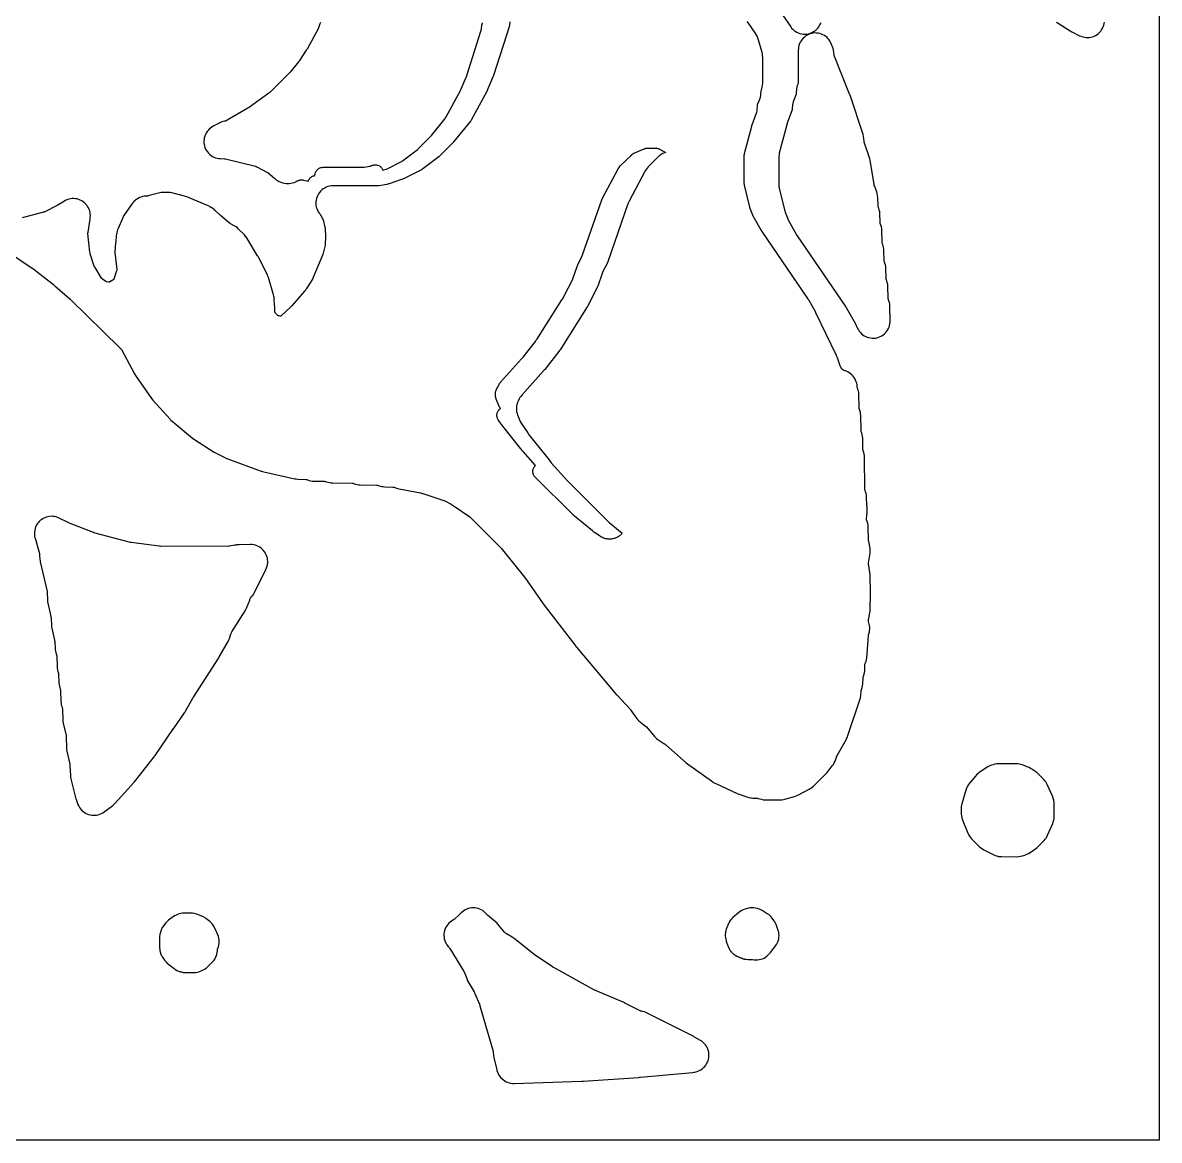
# Model space of a CAD drawing. Header units: millimetres. Extents: x 0 to 300, y 0 to 300.
# Drawn here: x 134.1 to 300, y 0 to 163.1 of the extents above; entities that cross this region are included whole.
import ezdxf

# ---------------------------------------------------------------- set-up
doc = ezdxf.new("R2010")
doc.units = ezdxf.units.MM
doc.layers.add('CUT', color=7, linetype='CONTINUOUS')

msp = doc.modelspace()

# ---------------------------------------------------------------- linework, layer by layer
at = {"layer": 'CUT'}
for points in [[(0.05, 299.97), (299.95, 299.97), (299.98, 299.97), (299.99, 299.97), (300, 299.97), (300, 299.96), (300, 299.95), (300, 299.92), (300, 0.05), (300, 0.02), (300, 0.01), (299.99, 0), (299.98, 0), (299.95, 0), (0.05, 0)], [(245.01, 164.23), (246.21, 162.51), (246.35, 162.31), (246.52, 162.14), (246.7, 161.98), (246.89, 161.84), (247.1, 161.71), (247.32, 161.61), (247.55, 161.53), (247.78, 161.48), (248.02, 161.44), (248.26, 161.43), (248.5, 161.44), (248.74, 161.48), (248.98, 161.53), (249.2, 161.61), (249.42, 161.72), (249.63, 161.84), (249.82, 161.98), (250.01, 162.14), (250.17, 162.32), (250.32, 162.51), (250.44, 162.71), (250.55, 162.93), (250.64, 163.15)], [(131.47, 130), (135.94, 126.97), (136.04, 126.9), (138.63, 124.87), (138.68, 124.83), (138.71, 124.81), (138.73, 124.79), (138.74, 124.78), (138.79, 124.74), (138.85, 124.68), (141, 122.8), (141.01, 122.8), (141.03, 122.78), (141.04, 122.77), (141.05, 122.77), (141.11, 122.71), (141.17, 122.66), (148.27, 115.68), (148.28, 115.67), (148.3, 115.65), (148.31, 115.64), (148.42, 115.54), (148.46, 115.51), (148.47, 115.51), (148.49, 115.49), (148.51, 115.47), (148.51, 115.46), (148.52, 115.46), (148.53, 115.45), (148.54, 115.42), (150.45, 111.87), (150.6, 111.63), (152.95, 108.26), (153.14, 108.02), (155.64, 105.22), (155.73, 105.12), (155.74, 105.11), (155.75, 105.1), (155.93, 104.94), (158.91, 102.48), (159.11, 102.33), (159.14, 102.31), (159.19, 102.28), (162.1, 100.43), (162.3, 100.31), (163.65, 99.62), (163.67, 99.61), (163.69, 99.6), (163.95, 99.49), (168.96, 97.66), (169.01, 97.64), (169.15, 97.59), (169.35, 97.54), (173.85, 96.55), (174.07, 96.51), (174.29, 96.49), (175.48, 96.44), (175.54, 96.44), (175.56, 96.44), (175.57, 96.44), (175.58, 96.43), (175.59, 96.43), (175.64, 96.41), (175.72, 96.37), (175.93, 96.3), (176.15, 96.25), (176.37, 96.21), (176.59, 96.2), (178.14, 96.17), (178.19, 96.17), (178.21, 96.17), (178.22, 96.16), (178.24, 96.16), (178.27, 96.15), (178.34, 96.13), (178.69, 96.03), (178.91, 95.98), (179.13, 95.94), (179.35, 95.93), (182.26, 95.89), (182.3, 95.89), (182.32, 95.89), (182.43, 95.86), (182.72, 95.77), (182.95, 95.71), (183.18, 95.67), (183.41, 95.66), (185.83, 95.62), (185.88, 95.62), (185.9, 95.62), (186.02, 95.58), (186.36, 95.48), (186.56, 95.43), (186.76, 95.4), (186.97, 95.38), (188.17, 95.33), (188.24, 95.33), (188.27, 95.33), (188.28, 95.33), (188.3, 95.32), (188.34, 95.31), (188.46, 95.25), (188.67, 95.16), (188.88, 95.1), (189.1, 95.05), (192.17, 94.51), (192.22, 94.5), (192.34, 94.46), (192.49, 94.41), (192.53, 94.4), (195.58, 93.37), (195.59, 93.37), (195.63, 93.35), (195.64, 93.35), (195.75, 93.31), (196.69, 92.84), (196.83, 92.75), (199.4, 90.99), (199.43, 90.96), (199.46, 90.93), (199.5, 90.9), (199.53, 90.86), (203.88, 86.51), (204, 86.37), (204.12, 86.24), (204.13, 86.23), (204.17, 86.19), (207.38, 82.2), (207.39, 82.19), (207.43, 82.12), (210.34, 77.97), (210.4, 77.89), (214.84, 72.1), (214.86, 72.07), (214.95, 71.96), (220.6, 65.23), (220.74, 65.07), (220.77, 65.04), (220.79, 65.02), (220.82, 65), (222.83, 62.87), (222.86, 62.83), (223.55, 61.79), (223.7, 61.59), (223.86, 61.4), (224.05, 61.23), (225.04, 60.43), (225.06, 60.42), (225.08, 60.39), (225.1, 60.37), (225.11, 60.37), (225.12, 60.35), (225.15, 60.32), (226.32, 58.95), (226.47, 58.78), (226.64, 58.63), (226.83, 58.49), (227.71, 57.9), (227.75, 57.88), (227.78, 57.86), (227.79, 57.86), (227.89, 57.79), (227.91, 57.78), (227.92, 57.77), (227.97, 57.73), (230.97, 55.1), (231.17, 54.95), (234.68, 52.44), (234.71, 52.41), (234.86, 52.31), (234.89, 52.28), (235.07, 52.16), (235.27, 52.06), (238.42, 50.6), (238.64, 50.51), (238.7, 50.49), (238.86, 50.44), (239.9, 50.08), (240.13, 50.02), (240.36, 49.98), (240.43, 49.97), (240.67, 49.94), (241.34, 49.91), (241.35, 49.91), (241.43, 49.9), (241.48, 49.9), (241.49, 49.9), (241.96, 49.76), (242.2, 49.7), (242.44, 49.67), (242.69, 49.66), (244.66, 49.68), (244.68, 49.68), (244.92, 49.69), (245.15, 49.72), (245.38, 49.78), (246.79, 50.19), (247.02, 50.27), (247.24, 50.37), (248.93, 51.25), (249.15, 51.38), (249.34, 51.52), (249.53, 51.68), (251.31, 53.42), (251.33, 53.44), (251.36, 53.47), (251.55, 53.69), (252.29, 54.63), (252.45, 54.85), (252.58, 55.09), (252.68, 55.34), (252.94, 56.05), (252.96, 56.1), (252.97, 56.12), (252.98, 56.14), (254.34, 58.56), (254.36, 58.59), (254.38, 58.63), (254.48, 58.83), (254.5, 58.9), (254.56, 59.05), (254.57, 59.08), (256.31, 64.3), (256.39, 64.59), (256.43, 64.89), (256.48, 65.5), (256.49, 65.58), (256.49, 65.59), (256.5, 65.61), (256.52, 65.66), (256.53, 65.71), (256.57, 65.8), (256.66, 66.07), (256.71, 66.34), (256.74, 66.62), (256.77, 67.41), (256.77, 67.48), (256.77, 67.5), (256.77, 67.52), (256.77, 67.53), (256.78, 67.57), (256.83, 67.7), (256.85, 67.75), (256.93, 68), (256.98, 68.26), (257.01, 68.53), (257.04, 69.34), (257.04, 69.43), (257.04, 69.45), (257.05, 69.48), (257.05, 69.49), (257.08, 69.56), (257.13, 69.69), (257.22, 69.93), (257.28, 70.18), (257.31, 70.43), (257.58, 73.63), (257.59, 73.8), (257.59, 73.81), (257.61, 73.91), (257.62, 73.93), (257.69, 74.16), (257.73, 74.39), (257.75, 74.63), (257.75, 74.87), (257.72, 75.11), (257.67, 75.34), (257.58, 75.71), (257.57, 75.78), (257.56, 75.87), (257.57, 75.93), (257.76, 76.96), (257.79, 77.15), (257.8, 77.35), (257.86, 79.87), (257.86, 79.99), (257.8, 82.33), (257.81, 82.39), (257.8, 82.53), (257.8, 82.64), (257.77, 82.88), (257.55, 84.12), (257.55, 84.13), (257.55, 84.14), (257.57, 84.22), (257.8, 85.68), (257.82, 85.91), (257.83, 86.13), (257.81, 86.36), (257.78, 86.59), (257.6, 87.43), (257.59, 87.47), (257.59, 87.5), (257.59, 87.57), (257.54, 89.49), (257.52, 89.76), (257.46, 90.03), (257.38, 90.3), (257.33, 90.43), (257.31, 90.49), (257.3, 90.52), (257.3, 90.54), (257.3, 90.56), (257.3, 90.58), (257.31, 91.26), (257.31, 91.31), (257.32, 91.37), (257.35, 91.51), (257.38, 91.74), (257.39, 91.97), (257.39, 91.99), (257.38, 92.22), (257.35, 92.45), (257.32, 92.58), (257.32, 92.66), (257.28, 93.91), (257.26, 94.15), (257.22, 94.39), (257.15, 94.62), (257.08, 94.85), (257.05, 94.94), (257.05, 94.96), (257.04, 94.99), (257.04, 95.02), (257.04, 95.05), (257.04, 95.06), (256.99, 99.66), (256.99, 99.67), (256.98, 99.91), (256.94, 100.14), (256.89, 100.37), (256.81, 100.6), (256.8, 100.61), (256.77, 100.7), (256.76, 100.75), (256.76, 100.78), (256.72, 102.48), (256.7, 102.73), (256.66, 102.97), (256.59, 103.21), (256.52, 103.42), (256.5, 103.47), (256.5, 103.48), (256.5, 103.49), (256.49, 103.52), (256.48, 103.53), (256.48, 103.61), (256.44, 105.78), (256.42, 106.02), (256.39, 106.26), (256.32, 106.49), (256.23, 106.8), (256.21, 106.86), (256.21, 106.87), (256.2, 107), (256.16, 108.85), (256.14, 109.1), (256.1, 109.35), (256.03, 109.59), (255.96, 109.8), (255.96, 109.81), (255.93, 109.91), (255.92, 109.96), (255.92, 109.97), (255.92, 110), (255.89, 110.24), (255.85, 110.48), (255.78, 110.71), (255.69, 110.94), (255.58, 111.15), (255.45, 111.35), (255.3, 111.54), (255.13, 111.71), (254.95, 111.87), (254.75, 112.01), (254.54, 112.13), (254.32, 112.22), (254.19, 112.27), (254.18, 112.28), (254.04, 112.33), (254.03, 112.33), (253.94, 112.38), (253.91, 112.4), (253.89, 112.41), (253.88, 112.42), (253.86, 112.43), (253.76, 112.51), (253.7, 112.57), (253.66, 112.61), (253.62, 112.64), (253.6, 112.67), (253.58, 112.7), (253.56, 112.73), (253.53, 112.79), (253.52, 112.8), (253.46, 112.92), (253.46, 112.93), (253.42, 113.02), (253.03, 114.18), (252.9, 114.49), (252.89, 114.51), (249.9, 120.78), (249.88, 120.82), (249.86, 120.86), (249.79, 120.98), (248.89, 122.55), (248.88, 122.57), (248.82, 122.67), (248.71, 122.86), (242.04, 132.63), (241.97, 132.74), (241.95, 132.78), (241.93, 132.81), (241.92, 132.82), (240.88, 134.62), (240.83, 134.72), (240.8, 134.78), (240.32, 135.98), (240.27, 136.13), (240.25, 136.2), (239.47, 139.4), (239.46, 139.43), (239.46, 139.44), (239.45, 139.52), (239.44, 139.62), (239.44, 139.66), (239.44, 139.67), (239.43, 143.59), (239.44, 143.77), (239.44, 143.79), (239.46, 143.93), (239.48, 144), (240.53, 148.02), (240.56, 148.14), (240.57, 148.18), (241.17, 149.79), (241.25, 150.02), (241.3, 150.25), (241.32, 150.49), (241.35, 150.89), (241.37, 151.07), (241.37, 151.08), (241.38, 151.09), (241.38, 151.13), (241.39, 151.15), (241.39, 151.17), (241.42, 151.24), (241.43, 151.27), (241.43, 151.28), (241.7, 151.95), (241.79, 152.21), (241.85, 152.47), (241.88, 152.74), (241.89, 153.07), (241.9, 153.09), (241.91, 153.17), (241.96, 153.35), (241.96, 153.36), (241.98, 153.43), (242.06, 153.7), (242.11, 153.98), (242.13, 154.27), (242.13, 158.04), (242.12, 158.28), (242.08, 158.51), (242.03, 158.75), (241.4, 160.89), (241.31, 161.14), (241.19, 161.38), (241.05, 161.61), (240.05, 163.04), (239.86, 163.28)], [(205.24, 163.23), (205.19, 162.77), (205.19, 162.74), (205.16, 162.63), (202.85, 155.41), (202.82, 155.32), (202.81, 155.3), (202.02, 153.45), (201.99, 153.37), (201.95, 153.28), (201.91, 153.18), (199.59, 148.89), (199.53, 148.8), (199.48, 148.72), (197.07, 145.75), (197.02, 145.69), (197, 145.67), (195.02, 143.66), (194.98, 143.62), (194.92, 143.56), (194.89, 143.54), (192.51, 141.75), (192.46, 141.71), (192.44, 141.7), (192.4, 141.67), (192.34, 141.64), (190.09, 140.5), (190.01, 140.46), (189.99, 140.45), (189.93, 140.43), (187.77, 139.63), (187.67, 139.6), (187.64, 139.59), (187.6, 139.58), (187.53, 139.56), (187.26, 139.51), (186.14, 139.3), (186.08, 139.29), (186.02, 139.29), (186.01, 139.29), (179.42, 139.28), (179.17, 139.27), (178.92, 139.23), (178.68, 139.17), (178.44, 139.08), (178.22, 138.97), (178, 138.84), (177.81, 138.69), (177.62, 138.52), (177.48, 138.35), (177.46, 138.33), (177.31, 138.13), (177.19, 137.91), (177.09, 137.68), (177.01, 137.44), (176.97, 137.26), (176.96, 137.2), (176.93, 136.95), (176.92, 136.7), (176.94, 136.45), (176.99, 136.2), (177.06, 135.96), (177.15, 135.73), (177.27, 135.51), (177.4, 135.3), (177.54, 135.14), (177.56, 135.11), (177.59, 135.08), (177.59, 135.06), (177.6, 135.05), (177.61, 135.04), (177.63, 134.99), (177.64, 134.97), (177.67, 134.92), (177.68, 134.9), (177.91, 134.48), (177.92, 134.46), (177.93, 134.45), (177.94, 134.41), (177.95, 134.39), (177.97, 134.31), (178.25, 133.24), (178.26, 133.19), (178.26, 133.18), (178.27, 133.16), (178.27, 133.15), (178.27, 133.14), (178.27, 133.1), (178.28, 133.02), (178.32, 131.91), (178.32, 131.79), (178.29, 130.76), (178.29, 130.73), (178.29, 130.69), (178.29, 130.68), (178.29, 130.67), (178.28, 130.66), (178.28, 130.64), (178, 129.48), (177.99, 129.43), (177.98, 129.4), (177.96, 129.3), (177.95, 129.27), (177.95, 129.26), (176.49, 125.81), (176.48, 125.78), (176.46, 125.74), (176.43, 125.68), (175.55, 124.3), (175.51, 124.24), (175.45, 124.14), (175.44, 124.12), (175.43, 124.1), (175.41, 124.07), (175.4, 124.06), (175.39, 124.05), (175.39, 124.04), (175.38, 124.03), (175.33, 123.98), (175.27, 123.92), (173.43, 121.79), (173.42, 121.78), (173.31, 121.66), (173.24, 121.57), (173.23, 121.57), (171.87, 120.31), (171.86, 120.31), (171.83, 120.28), (171.82, 120.27), (171.81, 120.27), (171.79, 120.26), (171.78, 120.26), (171.76, 120.26), (171.74, 120.27), (171.65, 120.29), (171.54, 120.31), (171.4, 120.33), (171.39, 120.33), (171.38, 120.34), (171.37, 120.34), (171.36, 120.35), (171.35, 120.36), (171.06, 120.68), (171.04, 120.71), (170.96, 120.8), (170.95, 120.81), (170.95, 120.82), (170.95, 120.83), (170.94, 120.83), (170.94, 120.84), (170.94, 120.85), (170.94, 120.96), (170.91, 121.65), (170.91, 121.66), (170.91, 121.69), (170.91, 121.73), (170.9, 121.76), (170.9, 121.78), (170.89, 121.93), (170.89, 121.96), (170.86, 122.75), (170.84, 122.96), (170.83, 122.99), (170.81, 123.16), (170.8, 123.19), (170.76, 123.36), (170.75, 123.39), (170, 125.9), (169.92, 126.1), (169.84, 126.3), (168.6, 128.78), (168.48, 128.98), (168.44, 129.05), (168.42, 129.08), (166.89, 131.62), (166.75, 131.83), (166.72, 131.87), (166.5, 132.13), (165.65, 132.99), (165.48, 133.14), (165.29, 133.29), (165.1, 133.41), (164.47, 133.76), (164.46, 133.77), (164.4, 133.8), (164.38, 133.81), (164.36, 133.82), (164.35, 133.83), (164.31, 133.86), (164.29, 133.87), (164.27, 133.89), (164.25, 133.9), (163.02, 134.96), (163, 134.98), (162.98, 135), (162.27, 135.64), (162.25, 135.66), (162.2, 135.7), (162.18, 135.72), (162.06, 135.82), (161.87, 135.97), (161.63, 136.13), (161.55, 136.18), (161.54, 136.19), (161.53, 136.19), (161.51, 136.2), (161.48, 136.22), (161.43, 136.25), (161.33, 136.32), (161.11, 136.42), (161.1, 136.43), (158.11, 137.67), (157.77, 137.78), (155.88, 138.26), (155.67, 138.31), (155.47, 138.33), (155.26, 138.34), (154.78, 138.34), (154.57, 138.33), (154.36, 138.3), (154.16, 138.26), (152.61, 137.86), (152.49, 137.83), (152.45, 137.82), (152.33, 137.8), (152.08, 137.79), (151.85, 137.76), (151.63, 137.72), (151.41, 137.65), (151.2, 137.57), (150.99, 137.46), (150.8, 137.34), (150.62, 137.2), (150.49, 137.09), (150.33, 136.95), (150.31, 136.93), (150.16, 136.76), (150.02, 136.58), (148.92, 134.98), (148.79, 134.76), (148.68, 134.54), (148.06, 133.08), (147.98, 132.87), (147.98, 132.86), (147.92, 132.67), (147.92, 132.63), (147.89, 132.45), (147.88, 132.4), (147.88, 132.39), (147.85, 132.25), (147.8, 132.02), (147.76, 131.75), (147.74, 131.47), (147.74, 131.34), (147.73, 131.18), (147.65, 130.49), (147.64, 130.4), (147.64, 130.33), (147.63, 130.26), (147.62, 130.16), (147.61, 130.11), (147.61, 130.1), (147.59, 129.84), (147.59, 129.83), (147.6, 129.56), (147.87, 127.06), (147.87, 127.04), (147.87, 126.98), (147.87, 126.96), (147.84, 126.87), (147.46, 125.69), (147.46, 125.67), (147.45, 125.65), (147.45, 125.64), (147.44, 125.63), (147.43, 125.63), (147.43, 125.62), (146.87, 125.26), (146.85, 125.25), (146.82, 125.22), (146.81, 125.22), (146.79, 125.21), (146.78, 125.21), (146.76, 125.21), (146.71, 125.22), (146.4, 125.27), (146.39, 125.27), (146.33, 125.29), (146.32, 125.29), (146.31, 125.3), (146.3, 125.31), (146.29, 125.31), (146.25, 125.34), (145.81, 125.68), (145.79, 125.7), (145.7, 125.76), (145.68, 125.78), (145.67, 125.8), (145.66, 125.81), (144.7, 127.37), (144.67, 127.42), (144.66, 127.44), (144.64, 127.47), (144.62, 127.5), (144.61, 127.52), (144.61, 127.54), (144.6, 127.55), (144.59, 127.58), (144.01, 129.37), (143.97, 129.5), (143.98, 129.5), (143.96, 129.62), (143.66, 132.34), (143.65, 132.4), (143.67, 132.51), (143.68, 132.55), (143.97, 134.41), (143.97, 134.44), (143.98, 134.49), (144.01, 134.68), (144.02, 134.92), (144.01, 135.16), (143.98, 135.4), (143.92, 135.63), (143.84, 135.86), (143.74, 136.08), (143.62, 136.29), (143.48, 136.48), (143.32, 136.67), (143.14, 136.83), (142.95, 136.98), (142.75, 137.11), (142.53, 137.22), (142.31, 137.3), (142.08, 137.37), (141.84, 137.41), (141.6, 137.43), (141.36, 137.42), (141.12, 137.4), (140.88, 137.35), (140.65, 137.27), (140.43, 137.18), (140.22, 137.06), (139.17, 136.42), (139.08, 136.37), (139.05, 136.35), (137.45, 135.55), (137.34, 135.5), (137.31, 135.49), (137.26, 135.47), (137.23, 135.46), (137.22, 135.46), (137.2, 135.45), (134.05, 134.62)], [(177.6, 163.14), (177.51, 162.93), (177.31, 162.37), (177.24, 162.19), (175.65, 159.25), (175.64, 159.23), (175.62, 159.21), (175.61, 159.19), (175.53, 159.08), (174.53, 157.59), (174.51, 157.55), (174.48, 157.51), (174.47, 157.49), (174.44, 157.44), (174.39, 157.38), (173.16, 155.88), (173.11, 155.81), (173.09, 155.79), (173.04, 155.74), (170.25, 152.98), (170.19, 152.93), (170.16, 152.9), (170.13, 152.88), (170.06, 152.82), (167.24, 150.79), (167.16, 150.73), (167.14, 150.72), (167.04, 150.66), (167.01, 150.64), (163.98, 148.88), (163.92, 148.84), (163.89, 148.83), (163.86, 148.81), (163.85, 148.8), (163.82, 148.78), (163.81, 148.78), (163.8, 148.78), (163.79, 148.77), (163.72, 148.75), (163.7, 148.75), (163.61, 148.73), (163.4, 148.68), (163.2, 148.61), (163, 148.52), (161.95, 147.99), (161.74, 147.87), (161.54, 147.73), (161.36, 147.57), (161.19, 147.39), (161.04, 147.2), (160.91, 146.99), (160.8, 146.78), (160.71, 146.55), (160.64, 146.31), (160.6, 146.07), (160.58, 145.83), (160.59, 145.58), (160.62, 145.34), (160.67, 145.1), (160.74, 144.87), (160.84, 144.65), (160.96, 144.43), (161.1, 144.23), (161.26, 144.05), (161.44, 143.88), (161.63, 143.72), (161.83, 143.59), (162.05, 143.48), (162.28, 143.39), (162.51, 143.32), (162.75, 143.28), (163, 143.26), (163.6, 143.24), (163.66, 143.24), (163.68, 143.24), (163.72, 143.22), (168.09, 142.14), (168.15, 142.13), (168.16, 142.13), (168.18, 142.12), (168.22, 142.11), (168.27, 142.08), (168.3, 142.07), (169.87, 141.26), (169.92, 141.24), (169.93, 141.23), (169.96, 141.2), (170.92, 140.35), (171.12, 140.19), (171.34, 140.05), (171.57, 139.93), (171.81, 139.84), (172.09, 139.75), (172.33, 139.69), (172.57, 139.65), (172.81, 139.63), (173.05, 139.64), (173.29, 139.67), (173.53, 139.72), (173.76, 139.8), (173.98, 139.89), (174.06, 139.93), (174.15, 139.98), (174.27, 140.05), (174.28, 140.06), (174.29, 140.06), (174.36, 140.09), (174.37, 140.09), (174.5, 140.14), (174.51, 140.14), (174.59, 140.16), (174.61, 140.16), (174.66, 140.17), (174.7, 140.17), (174.92, 140.17), (174.98, 140.17), (175.01, 140.16), (175.04, 140.16), (175.11, 140.14), (175.81, 139.95), (175.83, 140.01), (175.87, 140.12), (175.93, 140.22), (175.99, 140.32), (176.06, 140.41), (176.15, 140.49), (176.24, 140.57), (176.33, 140.63), (176.43, 140.69), (176.54, 140.73), (176.65, 140.77), (176.76, 140.79), (176.78, 140.79), (176.78, 140.89), (176.8, 141.01), (176.83, 141.13), (176.86, 141.24), (176.91, 141.35), (176.97, 141.45), (177.04, 141.55), (177.12, 141.64), (177.21, 141.72), (177.3, 141.79), (177.41, 141.85), (177.51, 141.91), (177.63, 141.95), (177.74, 141.98), (177.86, 141.99), (177.98, 142), (183.84, 142.01), (183.92, 142.01), (183.99, 142.02), (184.85, 142.18), (184.91, 142.2), (185.01, 142.23), (185.17, 142.29), (185.28, 142.32), (185.4, 142.35), (185.51, 142.36), (185.63, 142.36), (185.75, 142.35), (185.87, 142.32), (185.98, 142.29), (186.09, 142.24), (186.2, 142.19), (186.3, 142.12), (186.39, 142.04), (186.47, 141.96), (186.55, 141.87), (186.61, 141.77), (186.67, 141.66), (186.7, 141.57), (187.32, 141.79), (187.53, 141.88), (189.32, 142.78), (189.45, 142.86), (189.57, 142.94), (191.69, 144.53), (191.79, 144.61), (191.87, 144.69), (193.54, 146.38), (193.61, 146.46), (193.63, 146.48), (193.72, 146.57), (193.73, 146.58), (193.8, 146.66), (195.78, 149.12), (195.86, 149.23), (195.94, 149.37), (198.03, 153.21), (198.08, 153.31), (198.09, 153.34), (198.13, 153.43), (198.86, 155.16), (198.88, 155.2), (198.89, 155.22), (198.93, 155.33), (198.93, 155.35), (198.94, 155.37), (201.01, 161.84), (201.05, 162), (201.08, 162.17), (201.11, 162.46), (201.12, 162.55), (201.12, 162.56), (201.13, 162.63), (201.16, 162.77), (201.17, 162.81), (201.18, 162.85), (201.19, 162.89), (201.21, 162.96), (201.22, 163.01), (201.25, 163.1)], [(285.02, 163.17), (285.24, 163.03), (286.99, 161.91), (287, 161.91), (287.22, 161.78), (288.38, 161.2), (288.6, 161.11), (288.83, 161.03), (289.07, 160.98), (289.31, 160.95), (289.55, 160.94), (289.79, 160.96), (290.03, 161), (290.27, 161.06), (290.49, 161.15), (290.71, 161.25), (290.92, 161.38), (291.11, 161.53), (291.29, 161.69), (291.45, 161.87), (291.59, 162.07), (291.71, 162.28), (291.81, 162.5), (291.9, 162.72), (291.95, 162.96), (291.99, 163.2)]]:
    msp.add_lwpolyline(points, dxfattribs=at)
for points in [[(255.52, 119.42), (255.98, 118.48), (256.09, 118.27), (256.23, 118.06), (256.38, 117.88), (256.55, 117.71), (256.74, 117.55), (256.94, 117.42), (257.16, 117.3), (257.38, 117.21), (257.61, 117.14), (257.85, 117.09), (258.09, 117.06), (258.33, 117.06), (258.57, 117.08), (258.81, 117.13), (259.05, 117.2), (259.27, 117.29), (259.49, 117.4), (259.69, 117.53), (259.88, 117.68), (260.05, 117.85), (260.21, 118.04), (260.35, 118.23), (260.47, 118.45), (260.57, 118.67), (260.64, 118.9), (260.69, 119.14), (260.72, 119.38), (260.73, 119.62), (260.68, 121.73), (260.66, 122), (260.61, 122.26), (260.53, 122.52), (260.47, 122.69), (260.46, 122.73), (260.45, 122.76), (260.43, 122.82), (260.43, 122.9), (260.39, 124.62), (260.37, 124.9), (260.31, 125.17), (260.23, 125.44), (260.2, 125.53), (260.18, 125.58), (260.18, 125.59), (260.17, 125.62), (260.16, 125.64), (260.15, 125.67), (260.15, 125.68), (260.15, 125.74), (260.1, 127.26), (260.08, 127.51), (260.03, 127.76), (259.96, 128), (259.9, 128.16), (259.9, 128.17), (259.87, 128.27), (259.86, 128.3), (259.85, 128.32), (259.85, 128.33), (259.85, 128.34), (259.85, 128.4), (259.81, 129.84), (259.81, 129.86), (259.81, 129.9), (259.8, 130.08), (259.77, 130.31), (259.72, 130.52), (259.65, 130.74), (259.58, 130.93), (259.57, 130.95), (259.56, 130.99), (259.56, 131.01), (259.56, 131.05), (259.56, 131.07), (259.52, 132.79), (259.5, 133.05), (259.45, 133.3), (259.38, 133.55), (259.29, 133.81), (259.28, 133.85), (259.27, 133.86), (259.27, 133.87), (259.26, 133.9), (259.26, 133.91), (259.26, 133.92), (259.26, 133.95), (259.26, 134), (259.22, 135.22), (259.2, 135.49), (259.14, 135.75), (259.06, 136.01), (259.02, 136.11), (258.98, 136.21), (258.98, 136.22), (258.97, 136.23), (258.97, 136.24), (258.97, 136.25), (258.97, 136.26), (258.97, 136.32), (258.97, 136.34), (258.93, 137.59), (258.9, 137.87), (258.85, 138.15), (258.76, 138.42), (258.42, 139.28), (258.41, 139.3), (258.4, 139.37), (258.39, 139.42), (258.38, 139.44), (258.38, 139.48), (257.79, 143.03), (257.75, 143.21), (257.7, 143.39), (256.96, 145.66), (256.95, 145.68), (256.95, 145.7), (256.94, 145.73), (256.93, 145.81), (256.93, 145.82), (256.93, 145.83), (256.9, 146.2), (256.86, 146.49), (256.78, 146.77), (254.87, 152.5), (254.82, 152.64), (254.8, 152.69), (252.66, 158.06), (252.63, 158.14), (252.62, 158.15), (252.6, 158.2), (252.6, 158.21), (252.58, 158.25), (252.58, 158.26), (252.58, 158.28), (252.57, 158.31), (252.51, 158.8), (252.47, 159.08), (252.39, 159.35), (252.18, 159.94), (252.08, 160.16), (251.97, 160.37), (251.84, 160.58), (251.69, 160.76), (251.52, 160.94), (251.33, 161.09), (251.13, 161.23), (250.92, 161.34), (250.7, 161.44), (250.47, 161.51), (250.24, 161.57), (250, 161.59), (249.75, 161.6), (249.51, 161.58), (249.28, 161.54), (249.04, 161.48), (248.82, 161.39), (248.6, 161.28), (248.4, 161.16), (248.21, 161.01), (248.03, 160.84), (247.87, 160.66), (247.73, 160.47), (247.61, 160.26), (247.5, 160.04), (247.42, 159.81), (247.37, 159.58), (247.33, 159.34), (247.32, 159.1), (247.32, 154.37), (247.31, 154.27), (247.31, 154.25), (247.3, 154.23), (247.3, 154.22), (247.25, 154.11), (247.18, 153.91), (247.12, 153.7), (247.08, 153.49), (247.05, 153.28), (247.03, 152.94), (247.03, 152.87), (247.03, 152.79), (247.03, 152.77), (247.02, 152.73), (247.01, 152.71), (247, 152.68), (246.65, 151.78), (246.56, 151.54), (246.51, 151.29), (246.48, 151.04), (246.45, 150.62), (246.45, 150.59), (246.45, 150.53), (246.44, 150.47), (246.44, 150.45), (246.44, 150.44), (246.44, 150.43), (246.43, 150.4), (246.43, 150.39), (246.42, 150.36), (245.75, 148.57), (245.71, 148.44), (245.69, 148.38), (245.69, 148.37), (245.68, 148.34), (245.67, 148.32), (245.66, 148.27), (245.63, 148.19), (244.55, 144.04), (244.51, 143.83), (244.48, 143.62), (244.47, 143.4), (244.48, 139.5), (244.5, 139.21), (244.55, 138.93), (245.3, 135.8), (245.35, 135.62), (245.41, 135.44), (245.91, 134.21), (246.07, 133.89), (247.08, 132.15), (247.17, 132), (254.21, 121.69), (254.23, 121.65), (254.26, 121.61), (254.32, 121.52), (255.49, 119.48), (255.5, 119.46), (255.51, 119.44)], [(221.43, 88.38), (221.35, 88.31), (221.26, 88.24), (221.17, 88.17), (221.05, 88.09), (220.95, 88.03), (220.83, 87.97), (220.72, 87.92), (220.63, 87.88), (220.52, 87.84), (220.4, 87.81), (220.28, 87.78), (220.19, 87.76), (220.07, 87.74), (219.97, 87.72), (219.87, 87.72), (219.76, 87.72), (219.66, 87.72), (219.54, 87.73), (219.44, 87.75), (219.32, 87.77), (219.2, 87.79), (219.09, 87.82), (219.03, 87.84), (218.91, 87.88), (218.75, 87.95), (218.65, 88), (218.57, 88.04), (218.47, 88.1), (218.41, 88.14), (217.6, 88.7), (217.58, 88.71), (217.51, 88.76), (217.46, 88.8), (217.41, 88.84), (217.31, 88.93), (217.3, 88.94), (214.68, 91.07), (214.64, 91.1), (214.55, 91.18), (214.5, 91.23), (214.49, 91.24), (214.47, 91.26), (214.46, 91.27), (214.41, 91.32), (214.4, 91.32), (208.93, 96.75), (208.86, 96.83), (208.79, 96.93), (208.73, 97.03), (208.68, 97.13), (208.63, 97.24), (208.61, 97.35), (208.59, 97.47), (208.58, 97.59), (208.58, 97.7), (208.6, 97.82), (208.63, 97.93), (208.66, 98.04), (208.71, 98.15), (208.77, 98.25), (208.84, 98.34), (208.91, 98.43), (208.96, 98.48), (207.15, 100.5), (207.14, 100.51), (207.13, 100.52), (207.12, 100.53), (207.07, 100.59), (207.02, 100.65), (206.99, 100.69), (206.95, 100.74), (206.93, 100.77), (206.91, 100.79), (206.84, 100.89), (206.82, 100.92), (204.02, 104.46), (203.98, 104.5), (203.96, 104.52), (203.96, 104.53), (203.95, 104.54), (203.93, 104.57), (203.9, 104.6), (203.81, 104.73), (203.77, 104.78), (203.71, 104.87), (203.54, 105.13), (203.48, 105.23), (203.43, 105.34), (203.39, 105.45), (203.36, 105.56), (203.35, 105.68), (203.34, 105.8), (203.35, 105.91), (203.36, 106.03), (203.39, 106.14), (203.43, 106.25), (203.48, 106.36), (203.54, 106.46), (203.61, 106.55), (203.69, 106.64), (203.78, 106.72), (203.87, 106.79), (203.79, 106.92), (203.71, 107.04), (203.7, 107.05), (203.69, 107.06), (203.64, 107.21), (203.25, 108.18), (203.24, 108.19), (203.22, 108.25), (203.2, 108.3), (203.18, 108.37), (203.17, 108.43), (203.17, 108.44), (203.16, 108.49), (203.15, 108.62), (203.15, 108.99), (203.16, 109.14), (203.16, 109.23), (203.18, 109.32), (203.18, 109.33), (203.22, 109.43), (203.24, 109.49), (203.29, 109.6), (203.65, 110.3), (203.67, 110.34), (203.72, 110.43), (203.73, 110.44), (203.76, 110.47), (203.77, 110.49), (203.83, 110.55), (203.87, 110.6), (203.89, 110.63), (206.92, 114.03), (206.94, 114.05), (206.96, 114.07), (207.02, 114.14), (207.15, 114.29), (208.96, 116.59), (209.14, 116.85), (209.16, 116.88), (212.84, 122.67), (212.94, 122.81), (212.98, 122.88), (212.99, 122.89), (213.13, 123.12), (214.35, 125.56), (214.48, 125.87), (215.05, 127.54), (215.08, 127.64), (215.11, 127.7), (215.14, 127.78), (215.71, 128.87), (215.85, 129.2), (218.65, 137.26), (218.66, 137.28), (218.66, 137.29), (218.67, 137.31), (218.68, 137.33), (218.73, 137.42), (218.77, 137.48), (221.05, 141.76), (221.13, 141.93), (221.14, 141.95), (221.15, 141.96), (221.16, 141.97), (221.21, 142.03), (221.21, 142.04), (221.35, 142.19), (222.91, 143.73), (223.03, 143.85), (223.06, 143.88), (223.11, 143.92), (223.17, 143.96), (223.31, 144.04), (223.33, 144.05), (224.81, 144.68), (224.88, 144.71), (224.91, 144.72), (225.01, 144.75), (225.02, 144.75), (225.08, 144.77), (225.11, 144.78), (225.13, 144.78), (225.18, 144.78), (225.25, 144.78), (225.36, 144.79), (226.49, 144.78), (226.51, 144.78), (226.55, 144.78), (226.66, 144.77), (226.64, 144.78), (226.76, 144.76), (226.78, 144.75), (226.81, 144.75), (226.84, 144.74), (226.87, 144.73), (226.96, 144.69), (227.01, 144.67), (227.06, 144.65), (227.91, 144.22), (227.94, 144.2), (227.95, 144.2), (227.96, 144.2), (227.96, 144.19), (227.95, 144.19), (227.93, 144.18), (227.88, 144.16), (227.86, 144.15), (227.84, 144.15), (227.82, 144.14), (227.73, 144.1), (227.69, 144.08), (227.51, 143.99), (227.48, 143.97), (227.3, 143.87), (227.28, 143.85), (227.1, 143.72), (227.09, 143.71), (226.92, 143.56), (226.91, 143.55), (225.43, 142.07), (225.27, 141.89), (225.12, 141.69), (224.99, 141.48), (222.62, 137.03), (222.54, 136.85), (222.47, 136.67), (219.52, 128.19), (219.52, 128.18), (219.51, 128.15), (219.5, 128.13), (219.46, 128.05), (218.82, 126.81), (218.69, 126.49), (218.05, 124.64), (218.04, 124.61), (218.03, 124.59), (218.02, 124.56), (218.01, 124.54), (216.58, 121.7), (216.57, 121.67), (216.53, 121.61), (212.55, 115.35), (212.48, 115.27), (212.36, 115.09), (210.33, 112.5), (210.28, 112.44), (210.27, 112.43), (210.26, 112.42), (210.18, 112.33), (210.17, 112.32), (210.13, 112.27), (206.98, 108.75), (206.84, 108.57), (206.71, 108.39), (206.6, 108.2), (206.44, 107.88), (206.35, 107.67), (206.32, 107.59), (206.28, 107.45), (206.22, 107.22), (206.19, 106.99), (206.18, 106.76), (206.19, 106.53), (206.22, 106.3), (206.28, 106.07), (206.35, 105.85), (206.62, 105.16), (206.74, 104.91), (206.88, 104.67), (207.86, 103.22), (207.89, 103.17), (207.9, 103.15), (207.92, 103.12), (208.07, 102.91), (210.51, 99.84), (211.09, 99.1), (211.12, 99.06), (211.18, 98.99), (211.28, 98.86), (213.64, 96.23), (213.74, 96.13), (219.77, 90.13), (219.95, 89.96), (221.62, 88.6), (221.59, 88.55), (221.51, 88.46)], [(138.27, 76.34), (138.28, 76.29), (138.28, 76.26), (138.28, 76.19), (138.32, 75.18), (138.34, 74.95), (138.38, 74.72), (138.79, 72.97), (138.8, 72.91), (138.8, 72.9), (138.81, 72.85), (138.82, 72.82), (138.83, 72.77), (138.83, 72.76), (138.83, 72.73), (138.83, 72.65), (138.87, 71.85), (138.87, 71.83), (138.87, 71.74), (138.88, 71.61), (138.91, 71.38), (138.96, 71.17), (139.03, 70.95), (139.06, 70.87), (139.08, 70.83), (139.09, 70.81), (139.11, 70.75), (139.11, 70.73), (139.11, 70.66), (139.15, 69.15), (139.15, 69.14), (139.15, 69.09), (139.16, 68.9), (139.2, 68.67), (139.25, 68.44), (139.33, 68.21), (139.35, 68.16), (139.36, 68.14), (139.37, 68.11), (139.38, 68.1), (139.38, 68.09), (139.38, 68.02), (139.43, 66.76), (139.45, 66.51), (139.5, 66.26), (139.57, 66.02), (139.63, 65.84), (139.65, 65.8), (139.66, 65.77), (139.67, 65.75), (139.67, 65.74), (139.67, 65.73), (139.67, 65.66), (139.71, 64.04), (139.73, 63.8), (139.77, 63.57), (139.83, 63.33), (139.92, 63.06), (139.92, 63.05), (139.93, 63.03), (139.95, 62.98), (139.95, 62.97), (139.95, 62.89), (139.98, 61.37), (140, 61.11), (140.05, 60.85), (140.47, 59.07), (140.48, 59.01), (140.49, 58.96), (140.49, 58.9), (140.5, 58.86), (140.5, 58.79), (140.53, 57.3), (140.55, 57.05), (140.59, 56.81), (141.02, 54.87), (141.04, 54.77), (141.04, 54.72), (141.04, 54.61), (141.1, 53.26), (141.13, 53.01), (141.18, 52.76), (141.91, 49.81), (141.92, 49.77), (142.03, 49.45), (142.21, 49), (142.31, 48.78), (142.43, 48.57), (142.57, 48.38), (142.73, 48.2), (142.9, 48.03), (143.1, 47.88), (143.3, 47.75), (143.51, 47.65), (143.74, 47.56), (143.97, 47.49), (144.21, 47.45), (144.45, 47.43), (144.69, 47.44), (144.93, 47.46), (145.17, 47.51), (145.4, 47.58), (145.62, 47.68), (145.83, 47.79), (146.03, 47.93), (147.27, 48.86), (147.46, 49.01), (147.62, 49.18), (150.4, 52.26), (150.41, 52.26), (150.45, 52.3), (150.66, 52.54), (153.32, 55.98), (153.32, 55.99), (153.37, 56.06), (153.45, 56.16), (156.17, 60.09), (156.18, 60.1), (156.19, 60.12), (156.22, 60.16), (156.24, 60.18), (157.66, 62.23), (157.76, 62.37), (157.77, 62.38), (157.8, 62.42), (157.92, 62.62), (159.01, 64.61), (159.01, 64.62), (159.07, 64.69), (162.75, 70.39), (162.83, 70.53), (164.11, 72.81), (164.21, 73.01), (164.3, 73.23), (164.53, 73.92), (164.56, 73.98), (164.59, 74.07), (164.6, 74.09), (164.65, 74.18), (166.6, 77.28), (166.71, 77.47), (166.8, 77.67), (167.27, 78.83), (167.31, 78.95), (167.32, 78.98), (167.33, 79.01), (167.35, 79.03), (167.39, 79.11), (167.4, 79.12), (167.53, 79.29), (167.57, 79.34), (167.59, 79.36), (167.61, 79.4), (167.65, 79.45), (167.66, 79.46), (167.75, 79.59), (167.77, 79.61), (167.78, 79.63), (167.8, 79.66), (167.92, 79.86), (169.64, 83.31), (169.74, 83.54), (169.81, 83.77), (169.86, 84.01), (169.89, 84.25), (169.9, 84.49), (169.9, 84.5), (169.88, 84.73), (169.88, 84.74), (169.84, 84.97), (169.84, 84.98), (169.78, 85.21), (169.78, 85.22), (169.69, 85.44), (169.58, 85.65), (169.58, 85.66), (169.45, 85.86), (169.45, 85.87), (169.3, 86.05), (169.3, 86.06), (169.14, 86.23), (169.14, 86.24), (168.95, 86.4), (168.76, 86.54), (168.54, 86.66), (168.32, 86.76), (168.09, 86.84), (167.85, 86.9), (167.61, 86.93), (167.37, 86.94), (165.72, 86.92), (165.59, 86.91), (165.49, 86.91), (165.43, 86.9), (165.42, 86.9), (165.41, 86.9), (165.4, 86.89), (165.34, 86.89), (165.25, 86.87), (165.1, 86.85), (164.32, 86.69), (164.3, 86.68), (164.28, 86.68), (164.27, 86.68), (164.25, 86.68), (164.24, 86.68), (164.17, 86.68), (164.15, 86.68), (154.23, 86.67), (154.08, 86.68), (154.07, 86.68), (149.98, 87.24), (149.96, 87.24), (149.94, 87.24), (149.91, 87.25), (149.87, 87.26), (144.72, 88.61), (144.58, 88.65), (144.51, 88.68), (144.5, 88.68), (144.47, 88.69), (141.09, 90), (140.86, 90.1), (139.46, 90.8), (139.24, 90.89), (139.01, 90.97), (138.77, 91.02), (138.53, 91.05), (138.29, 91.06), (138.05, 91.04), (137.81, 91), (137.58, 90.94), (137.35, 90.86), (137.14, 90.75), (136.93, 90.62), (136.74, 90.48), (136.56, 90.31), (136.4, 90.13), (136.26, 89.94), (136.13, 89.73), (136.03, 89.51), (135.95, 89.29), (135.89, 89.05), (135.85, 88.81), (135.84, 88.57), (135.85, 88.33), (135.88, 88.09), (135.94, 87.86), (136.59, 85.64), (136.6, 85.62), (136.6, 85.61), (136.6, 85.6), (136.6, 85.55), (136.6, 85.52), (136.6, 85.48), (136.61, 85.4), (136.61, 85.33), (136.66, 84.77), (136.67, 84.68), (136.71, 84.41), (137.7, 80.09), (137.7, 80.08), (137.71, 80.04), (137.71, 80), (137.71, 79.88), (137.76, 78.92), (137.76, 78.81), (137.77, 78.81), (137.78, 78.64), (137.82, 78.37), (138.26, 76.43)], [(280.02, 41.51), (280.38, 41.63), (280.65, 41.74), (280.91, 41.87), (281.75, 42.39), (281.98, 42.56), (282.2, 42.75), (283.19, 43.74), (283.35, 43.92), (283.49, 44.1), (283.61, 44.3), (283.71, 44.51), (284.45, 46.21), (284.54, 46.45), (284.61, 46.7), (284.65, 46.95), (284.66, 47.21), (284.66, 49.1), (284.65, 49.36), (284.61, 49.62), (284.54, 49.87), (284.45, 50.11), (283.66, 51.9), (283.56, 52.1), (283.44, 52.29), (283.31, 52.47), (283.16, 52.63), (282.48, 53.33), (282.46, 53.36), (282.44, 53.38), (282.28, 53.52), (282.12, 53.65), (281.39, 54.17), (281.21, 54.28), (281.03, 54.38), (280.83, 54.46), (280.02, 54.77), (279.81, 54.85), (279.58, 54.9), (279.36, 54.93), (279.13, 54.94), (276.53, 54.94), (276.26, 54.93), (276, 54.88), (275.74, 54.81), (275.5, 54.73), (275.28, 54.65), (275.08, 54.55), (274.88, 54.43), (273.69, 53.62), (273.51, 53.48), (273.34, 53.32), (273.18, 53.15), (272.31, 52.11), (272.16, 51.91), (272.03, 51.69), (271.92, 51.46), (271.83, 51.23), (271.2, 49.12), (271.15, 48.89), (271.11, 48.67), (271.1, 48.44), (271.09, 47.83), (271.1, 47.59), (271.13, 47.34), (271.19, 47.11), (271.26, 46.87), (272.06, 44.84), (272.17, 44.61), (272.3, 44.39), (272.45, 44.18), (272.62, 43.99), (273.77, 42.84), (273.97, 42.66), (274.19, 42.51), (274.42, 42.38), (275.85, 41.66), (276.06, 41.56), (276.28, 41.49), (276.5, 41.43), (276.73, 41.4), (276.96, 41.39), (279.22, 41.38), (279.49, 41.39), (279.76, 41.44)], [(198.45, 24.74), (198.46, 24.72), (198.5, 24.66), (198.53, 24.6), (198.56, 24.55), (198.57, 24.53), (198.59, 24.51), (198.62, 24.45), (198.63, 24.44), (198.66, 24.36), (198.93, 23.59), (199.02, 23.36), (199.14, 23.14), (200.01, 21.67), (200.02, 21.64), (200.08, 21.55), (200.09, 21.52), (200.8, 19.86), (200.81, 19.82), (200.83, 19.75), (200.86, 19.67), (200.87, 19.61), (202.77, 13.13), (202.8, 13.04), (202.81, 13.01), (202.81, 13), (202.81, 12.97), (202.81, 12.86), (202.84, 12.35), (202.87, 12.1), (202.92, 11.86), (203.32, 10.34), (203.34, 10.23), (203.35, 10.19), (203.42, 9.96), (203.52, 9.74), (203.63, 9.52), (203.77, 9.32), (203.92, 9.13), (204.09, 8.96), (204.28, 8.8), (204.48, 8.67), (204.69, 8.55), (204.91, 8.46), (205.14, 8.38), (205.38, 8.33), (205.62, 8.3), (205.87, 8.3), (215.72, 8.64), (215.79, 8.64), (215.95, 8.65), (224.01, 9.18), (224.02, 9.18), (224.05, 9.18), (224.17, 9.19), (224.29, 9.19), (231.9, 9.91), (232.07, 9.93), (232.19, 9.95), (232.43, 10.01), (232.66, 10.08), (232.89, 10.18), (233.1, 10.3), (233.3, 10.44), (233.49, 10.6), (233.66, 10.77), (233.81, 10.96), (233.94, 11.17), (234.06, 11.39), (234.15, 11.61), (234.21, 11.85), (234.26, 12.09), (234.28, 12.33), (234.27, 12.58), (234.25, 12.82), (234.2, 13.06), (234.12, 13.29), (234.03, 13.52), (233.91, 13.73), (233.77, 13.93), (233.61, 14.12), (233.44, 14.29), (233.24, 14.45), (233.04, 14.58), (232.2, 15.07), (232.06, 15.15), (232, 15.18), (225.15, 18.61), (224.88, 18.72), (224.59, 18.81), (224.46, 18.84), (224.33, 18.86), (224.32, 18.87), (224.31, 18.87), (224.24, 18.9), (222.03, 20.03), (222.01, 20.05), (221.99, 20.06), (221.8, 20.14), (221.77, 20.15), (217.74, 21.87), (217.68, 21.89), (217.6, 21.93), (211.57, 25.24), (211.52, 25.27), (211.51, 25.27), (211.46, 25.3), (209.06, 26.91), (209.01, 26.95), (208.99, 26.96), (208.99, 26.97), (205.87, 29.45), (205.59, 29.64), (204.75, 30.14), (204.7, 30.17), (204.6, 30.22), (204.59, 30.22), (204.59, 30.23), (204.58, 30.23), (204.52, 30.31), (204.47, 30.37), (203.47, 31.56), (203.32, 31.72), (203.16, 31.87), (201.99, 32.86), (201.89, 32.93), (201.87, 32.95), (201.86, 32.96), (201.85, 32.97), (201.84, 32.98), (201.81, 33.02), (201.65, 33.2), (201.46, 33.36), (201.27, 33.51), (201.06, 33.63), (200.83, 33.73), (200.6, 33.82), (200.37, 33.87), (200.13, 33.91), (199.88, 33.92), (199.64, 33.91), (199.4, 33.87), (199.16, 33.81), (198.93, 33.73), (198.71, 33.62), (198.5, 33.5), (198.3, 33.35), (198.12, 33.19), (198.09, 33.16), (198.03, 33.1), (198.01, 33.08), (198, 33.06), (197.94, 33), (197.9, 32.96), (197.15, 32.26), (197.12, 32.23), (197.1, 32.22), (197.09, 32.21), (197.08, 32.2), (197.05, 32.18), (196.99, 32.15), (196.93, 32.12), (196.71, 31.99), (196.52, 31.85), (196.33, 31.68), (196.17, 31.49), (196.02, 31.29), (195.9, 31.08), (195.79, 30.86), (195.71, 30.62), (195.65, 30.38), (195.62, 30.14), (195.61, 29.89), (195.63, 29.64), (195.66, 29.4), (195.73, 29.16), (195.81, 28.93), (195.92, 28.71), (196.05, 28.5), (196.21, 28.3), (196.33, 28.16), (196.38, 28.08), (196.42, 28.04), (196.46, 27.97)], [(238.82, 26.68), (238.92, 26.64), (239, 26.61), (239.09, 26.57), (239.12, 26.56), (239.3, 26.5), (239.38, 26.47), (239.43, 26.46), (239.44, 26.46), (239.45, 26.46), (239.47, 26.45), (239.51, 26.44), (239.66, 26.42), (239.73, 26.41), (239.94, 26.39), (240.51, 26.37), (240.58, 26.37), (240.6, 26.37), (240.62, 26.37), (240.65, 26.36), (240.89, 26.32), (241.14, 26.31), (241.38, 26.32), (241.63, 26.36), (241.86, 26.42), (242.1, 26.5), (242.32, 26.6), (242.53, 26.73), (242.73, 26.88), (242.91, 27.04), (243.25, 27.38), (243.48, 27.65), (244.01, 28.36), (244.14, 28.55), (244.25, 28.75), (244.34, 28.96), (244.42, 29.18), (244.47, 29.4), (244.5, 29.63), (244.51, 29.86), (244.51, 29.88), (244.5, 30.1), (244.47, 30.33), (244.42, 30.54), (244.35, 30.76), (244.08, 31.48), (243.99, 31.69), (243.88, 31.89), (243.75, 32.08), (243.5, 32.42), (243.35, 32.61), (243.18, 32.78), (243, 32.94), (242.8, 33.07), (242.05, 33.53), (241.86, 33.63), (241.67, 33.72), (241.48, 33.79), (241.35, 33.83), (241.09, 33.89), (240.83, 33.93), (240.56, 33.94), (240.3, 33.92), (240.04, 33.87), (239.74, 33.8), (239.51, 33.74), (239.5, 33.74), (239.28, 33.65), (239.06, 33.53), (238.85, 33.4), (238.66, 33.25), (237.74, 32.44), (237.73, 32.43), (237.6, 32.3), (237.56, 32.26), (237.55, 32.25), (237.39, 32.06), (237.25, 31.85), (237.13, 31.63), (237.03, 31.4), (237.03, 31.39), (236.82, 30.82), (236.8, 30.74), (236.74, 30.56), (236.74, 30.55), (236.74, 30.54), (236.73, 30.53), (236.73, 30.52), (236.72, 30.46), (236.71, 30.38), (236.7, 30.32), (236.7, 30.31), (236.69, 30.3), (236.69, 30.29), (236.69, 30.28), (236.69, 30.27), (236.69, 30.25), (236.66, 30.05), (236.66, 29.81), (236.68, 29.57), (236.73, 29.34), (236.79, 29.11), (236.81, 29.06), (237.04, 28.38), (237.04, 28.37), (237.12, 28.16), (237.23, 27.95), (237.24, 27.94), (237.35, 27.76), (237.37, 27.74), (237.49, 27.57), (237.51, 27.55), (237.57, 27.48), (237.64, 27.4), (237.69, 27.35), (237.74, 27.31), (237.88, 27.18), (237.92, 27.15), (238.08, 27.03), (238.12, 27), (238.33, 26.88), (238.52, 26.8), (238.56, 26.78), (238.76, 26.7), (238.81, 26.68)], [(156.23, 25.07), (156.41, 24.94), (156.43, 24.92), (156.65, 24.79), (156.8, 24.73), (156.89, 24.69), (157.01, 24.65), (157.08, 24.62), (157.16, 24.6), (157.29, 24.56), (157.41, 24.53), (157.42, 24.53), (157.43, 24.53), (157.44, 24.53), (157.45, 24.52), (157.46, 24.52), (157.51, 24.51), (157.58, 24.5), (157.59, 24.5), (157.6, 24.5), (157.7, 24.48), (157.74, 24.48), (157.82, 24.48), (157.86, 24.47), (157.89, 24.47), (157.92, 24.47), (157.96, 24.47), (157.97, 24.47), (159.13, 24.48), (159.41, 24.5), (159.68, 24.55), (159.94, 24.62), (160.19, 24.73), (160.46, 24.86), (160.71, 24.99), (160.94, 25.16), (161.15, 25.34), (161.85, 26.04), (162.02, 26.23), (162.17, 26.44), (162.3, 26.66), (162.41, 26.9), (162.49, 27.14), (162.54, 27.39), (162.57, 27.64), (162.59, 27.91), (162.59, 27.93), (162.6, 27.94), (162.6, 27.95), (162.6, 27.96), (162.61, 27.99), (162.62, 28), (162.7, 28.23), (162.76, 28.46), (162.8, 28.71), (162.81, 28.95), (162.81, 29), (162.8, 29.25), (162.76, 29.51), (162.69, 29.75), (162.61, 29.99), (162.2, 30.94), (162.09, 31.16), (161.95, 31.37), (161.8, 31.57), (161.63, 31.75), (161.44, 31.92), (160.88, 32.36), (160.7, 32.49), (160.5, 32.61), (160.29, 32.7), (159.63, 32.97), (159.4, 33.05), (159.16, 33.11), (158.92, 33.15), (158.68, 33.16), (157.7, 33.16), (157.45, 33.15), (157.21, 33.11), (156.97, 33.05), (156.74, 32.97), (156.52, 32.86), (156.31, 32.74), (155.61, 32.27), (155.4, 32.11), (155.21, 31.93), (155.03, 31.73), (154.7, 31.31), (154.57, 31.13), (154.56, 31.11), (154.46, 30.94), (154.44, 30.89), (154.36, 30.73), (154.34, 30.67), (154.33, 30.63), (154.31, 30.58), (154.3, 30.55), (154.29, 30.53), (154.29, 30.52), (154.26, 30.43), (154.25, 30.41), (154.25, 30.39), (154.24, 30.37), (154.23, 30.33), (154.2, 30.21), (154.16, 30.08), (154.15, 29.99), (154.12, 29.81), (154.12, 29.76), (154.11, 29.55), (154.11, 29.53), (154.12, 28.09), (154.13, 27.85), (154.17, 27.61), (154.19, 27.55), (154.19, 27.54), (154.19, 27.53), (154.2, 27.51), (154.21, 27.46), (154.23, 27.38), (154.27, 27.27), (154.31, 27.15), (154.37, 27.03), (154.42, 26.93), (154.49, 26.79), (154.54, 26.72), (154.64, 26.57), (154.74, 26.42), (154.89, 26.22), (154.96, 26.15), (155.06, 26.03), (155.07, 26.02), (155.09, 26.01), (155.1, 26), (155.1, 25.99), (155.11, 25.98), (155.18, 25.9), (155.2, 25.88), (155.21, 25.87), (155.22, 25.86), (155.46, 25.66), (156.22, 25.07)]]:
    msp.add_lwpolyline(points, close=True, dxfattribs=at)

doc.saveas('drawing.dxf')
